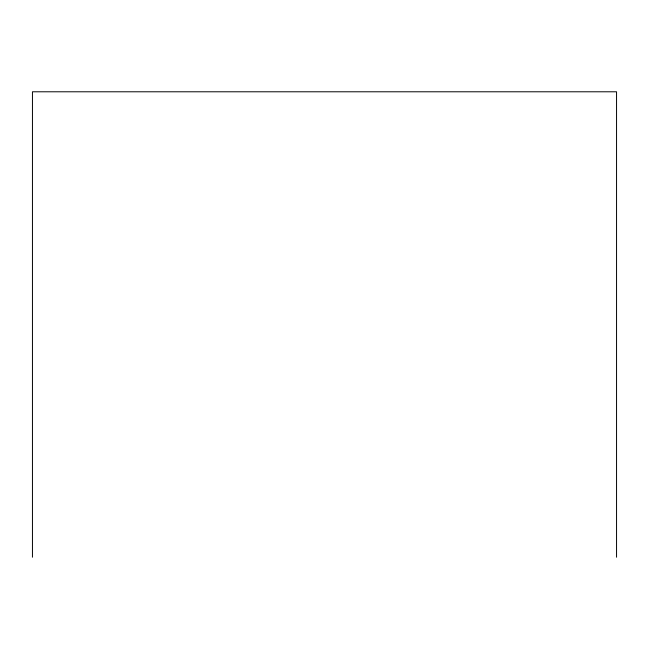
<?xml version="1.0" encoding="UTF-8"?>
<svg xmlns="http://www.w3.org/2000/svg" width="649" height="649" viewBox="0 0 649 649"><rect width="100%" height="100%" fill="white"/><g stroke="black" fill="none" stroke-linecap="round" stroke-linejoin="round"><path stroke-width="0.97" d="M616.55 557.215L616.55 91.785L32.45 91.785L32.45 557.215"/></g></svg>
